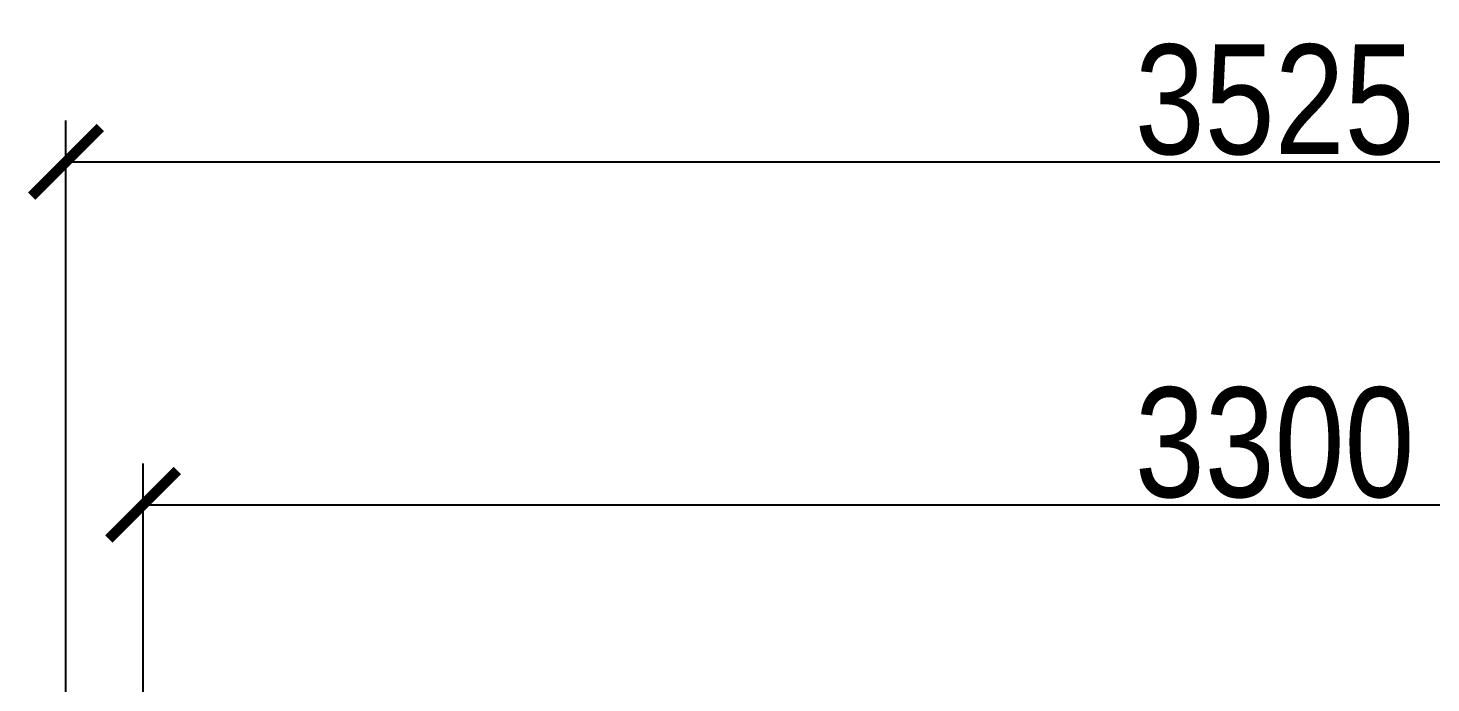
# Model space of a CAD drawing. Header units: millimetres. Extents: x -20 to 116, y -41 to 51.
# Drawn here: x -18.18 to 2.28, y 19.53 to 29.07 of the extents above; entities that cross this region are included whole.
import ezdxf

# ---------------------------------------------------------------- set-up
doc = ezdxf.new("R2010")
doc.units = ezdxf.units.MM
doc.layers.add('DIMS', color=3, linetype='CONTINUOUS')
doc.styles.add('OpenSansCondensed-Light', font='OpenSansCondensed-Light.ttf')
doc.dimstyles.new('EZDXF', dxfattribs={"dimtxt": 0.25, "dimasz": 0.175, "dimexe": 0.375, "dimexo": 0.125, "dimgap": 0.1, "dimtad": 1, "dimlfac": 100, "dimzin": 12, "dimdsep": 46, "dimtxsty": 'OpenSansCondensed-Light', "dimblk": 'ARCHTICK', "dimcen": 2.5, "dimazin": 3, "dimtfac": 0.5, "dimtmove": 2, "dimatfit": 3})

# ---------------------------------------------------------------- blocks, each defined once
blk = doc.blocks.new('_ARCHTICK')
at = {"color": 0, "linetype": 'BYBLOCK', "const_width": 0.15}
blk.add_lwpolyline([(-0.5, -0.5), (0.5, 0.5)], dxfattribs=at)

msp = doc.modelspace()

# ---------------------------------------------------------------- dimensions: what is measured, and where the dimension line sits
at = {"layer": 'DIMS'}
for base, p1, p2 in [((-17.625, 27.125), (-17.625, 0), (17.625, 0)), ((-16.5, 22.125), (-16.5, 0), (16.5, 0))]:
    msp.add_linear_dim(base=base, p1=p1, p2=p2, dimstyle='EZDXF', override={"dimtxt": 1.6, "dimasz": 1, "dimexe": 0.6, "dimexo": 0.5, "dimdec": 2}, dxfattribs=at).render()

doc.saveas('drawing.dxf')
